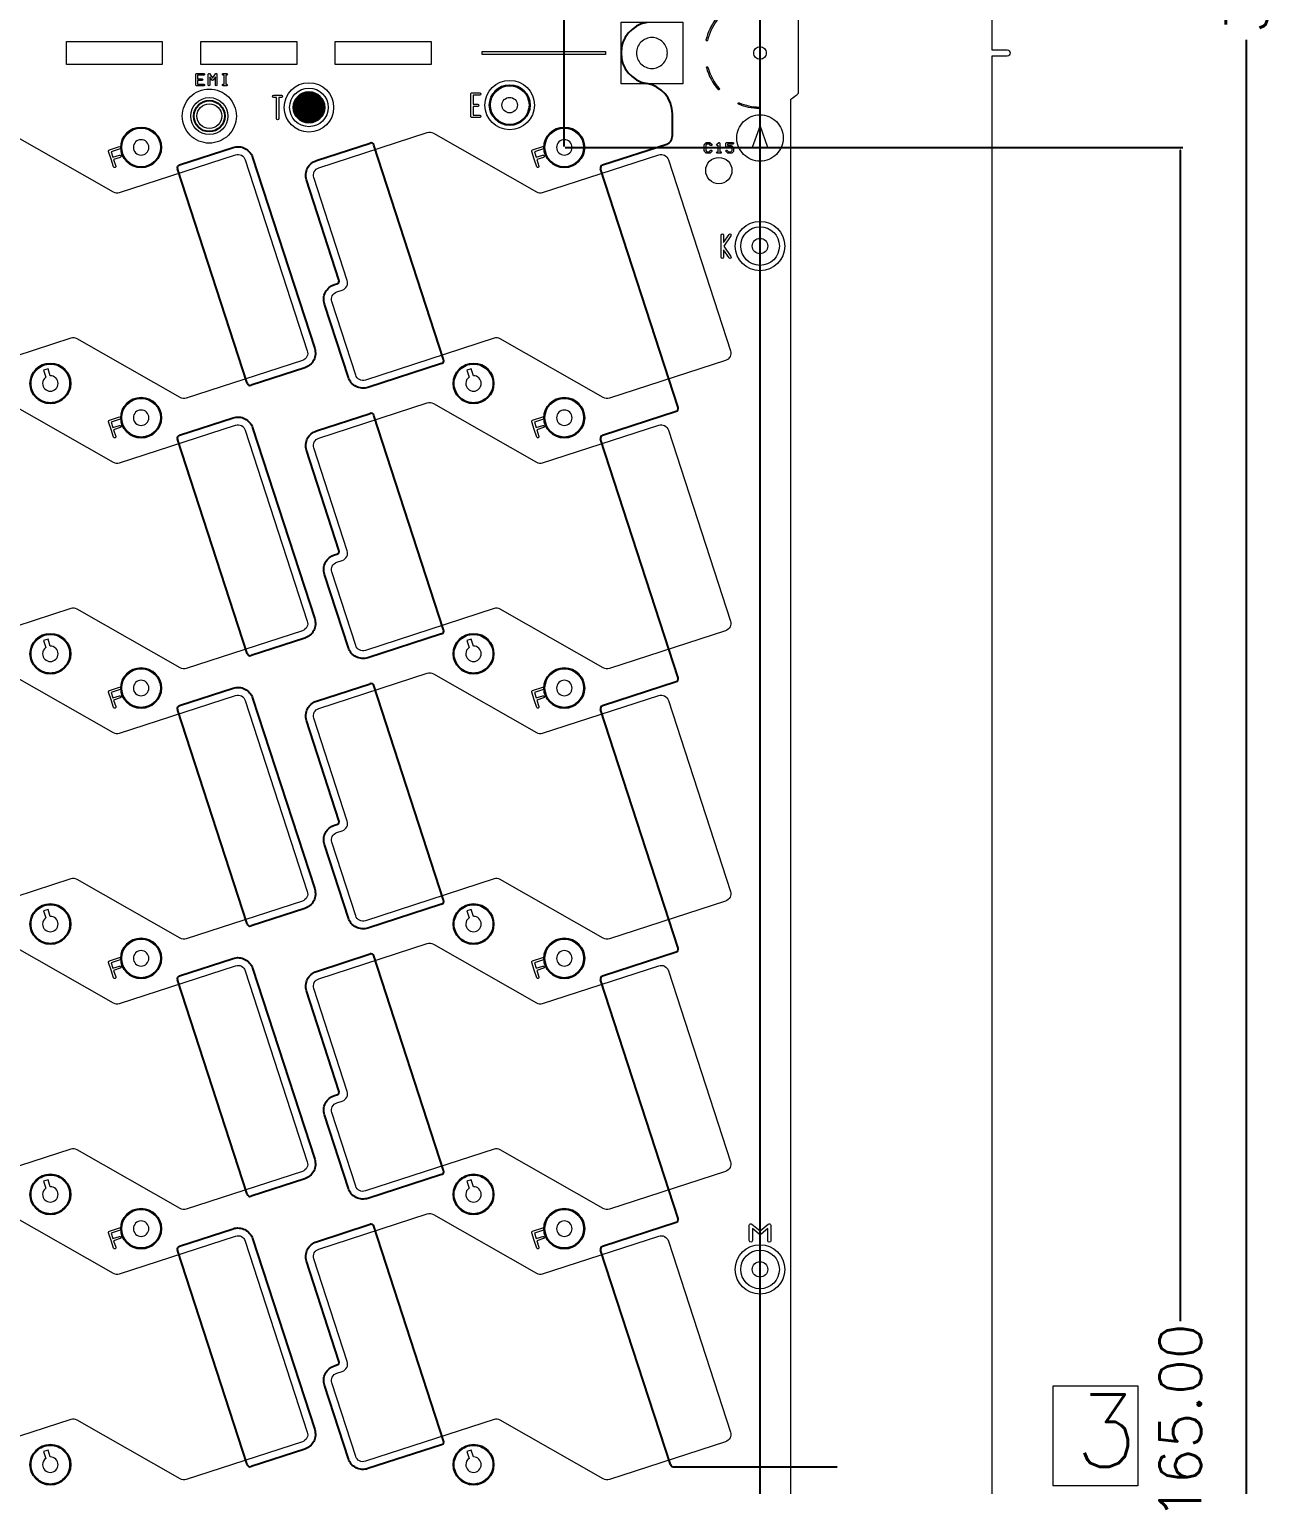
# Model space of a CAD drawing. Extents: x 2864 to 3941, y 2420 to 3182.
# Drawn here: x 3256.7 to 3337.3, y 2769.9 to 2864.1 of the extents above; entities that cross this region are included whole.
import ezdxf

# ---------------------------------------------------------------- set-up
doc = ezdxf.new("R2010")
doc.units = 0
doc.layers.get('0').update_dxf_attribs({"lineweight": 0})
doc.layers.get('Defpoints').update_dxf_attribs({"lineweight": 0})
for name, color, linetype in [('emia-t', 4, 'Continuous'), ('emia-t-dxf', 4, 'Continuous'), ('尺寸线', 3, 'Continuous')]:
    doc.layers.add(name, color=color, linetype=linetype)
doc.layers.add('備註', color=1, linetype='Continuous', lineweight=0)
doc.styles.get("Standard").update_dxf_attribs({"font": 'simplex.shx', "height": 2.7})
doc.dimstyles.get("Standard").update_dxf_attribs({"dimtxt": 6, "dimasz": 0.18, "dimexe": 0.18, "dimexo": 0.0625, "dimgap": 0.09, "dimtad": 0, "dimzin": 0, "dimdsep": 46, "dimtxsty": 'Standard', "dimcen": 0.09, "dimadec": 0, "dimazin": 0, "dimtfac": 1, "dimtdec": 4, "dimtofl": 0, "dimtmove": 0, "dimatfit": 3, "dimfxl": 0, "dimtolj": 1, "dimtzin": 0, "dimarcsym": 0})

# ---------------------------------------------------------------- blocks, each defined once
blk = doc.blocks.new('PAD_R1')
at = {"layer": 'emia-t', "const_width": 0.5}
blk.add_lwpolyline([(0.25, 0, 1), (-0.25, 0, 1)], format="xyb", close=True, dxfattribs=at)
blk = doc.blocks.new('*D5')
at = {"layer": 'Defpoints', "color": 0, "linetype": 'Continuous'}
for p in [(3291.338, 2872.667), (3072.138, 2856.456), (3291.338, 2856.456)]:
    blk.add_point(p, dxfattribs=at)
at = {"layer": '尺寸线', "color": 0, "linetype": 'Continuous', "lineweight": -2}
for p, q in [((3072.138, 2856.518), (3072.138, 2872.847)), ((3072.318, 2872.667), (3175.22, 2872.667)), ((3291.158, 2872.667), (3188.257, 2872.667)), ((3291.338, 2856.518), (3291.338, 2872.847))]:
    blk.add_line(p, q, dxfattribs=at)
at = {"layer": '尺寸线', "color": 0, "linetype": 'Continuous'}
for points in [[(3072.318, 2872.697), (3072.318, 2872.637), (3072.138, 2872.667)], [(3291.158, 2872.637), (3291.158, 2872.697), (3291.338, 2872.667)]]:
    blk.add_solid(points, dxfattribs=at)
at = {"layer": '尺寸线', "color": 0, "linetype": 'Continuous', "insert": (3181.738, 2872.667), "char_height": 2.7, "attachment_point": 5, "rotation": 360}
blk.add_mtext('\\A1;219.20', dxfattribs=at)
blk = doc.blocks.new('*D6')
at = {"layer": 'Defpoints', "color": 0, "linetype": 'Continuous'}
for p in [(3291.338, 2856.456), (3291.338, 2691.456), (3331.216, 2691.456)]:
    blk.add_point(p, dxfattribs=at)
at = {"layer": '尺寸线', "color": 0, "linetype": 'Continuous', "lineweight": -2}
for p, q in [((3291.401, 2856.456), (3331.396, 2856.456)), ((3331.216, 2856.276), (3331.216, 2780.474)), ((3331.216, 2691.636), (3331.216, 2767.437)), ((3291.401, 2691.456), (3331.396, 2691.456))]:
    blk.add_line(p, q, dxfattribs=at)
at = {"layer": '尺寸线', "color": 0, "linetype": 'Continuous'}
for points in [[(3331.246, 2856.276), (3331.186, 2856.276), (3331.216, 2856.456)], [(3331.186, 2691.636), (3331.246, 2691.636), (3331.216, 2691.456)]]:
    blk.add_solid(points, dxfattribs=at)
at = {"layer": '尺寸线', "color": 0, "linetype": 'Continuous', "insert": (3331.216, 2773.956), "char_height": 2.7, "attachment_point": 5, "rotation": 90}
blk.add_mtext('\\A1;165.00', dxfattribs=at)
blk = doc.blocks.new('*D7')
at = {"layer": 'Defpoints', "color": 0, "linetype": 'Continuous'}
for p in [(3291.338, 3048.956), (3335.51, 3048.956), (3291.338, 2691.456)]:
    blk.add_point(p, dxfattribs=at)
at = {"layer": '尺寸线', "color": 0, "linetype": 'Continuous', "lineweight": -2}
for p, q in [((3291.401, 3048.956), (3335.69, 3048.956)), ((3335.51, 3048.776), (3335.51, 2876.982)), ((3335.51, 2691.636), (3335.51, 2863.43)), ((3291.401, 2691.456), (3335.69, 2691.456))]:
    blk.add_line(p, q, dxfattribs=at)
at = {"layer": '尺寸线', "color": 0, "linetype": 'Continuous'}
for points in [[(3335.54, 3048.776), (3335.48, 3048.776), (3335.51, 3048.956)], [(3335.48, 2691.636), (3335.54, 2691.636), (3335.51, 2691.456)]]:
    blk.add_solid(points, dxfattribs=at)
at = {"layer": '尺寸线', "color": 0, "linetype": 'Continuous', "insert": (3335.51, 2870.206), "char_height": 2.7, "attachment_point": 5, "rotation": 90}
blk.add_mtext('\\A1;357.50', dxfattribs=at)

msp = doc.modelspace()

# ---------------------------------------------------------------- linework, layer by layer
for p, q in [((3269.367, 2860.447), (3269.251, 2860.447)), ((3304.011, 2857.866), (3303.511, 2856.452)), ((3304.511, 2856.452), (3304.011, 2857.866)), ((3303.511, 2856.452), (3304.511, 2856.452))]:
    msp.add_line(p, q)
at = {"linetype": 'Continuous'}
for points in [[(3319.011, 3065.569), (3319.011, 2862.769), (3320.011, 2862.769, -1), (3320.011, 2862.369), (3319.011, 2862.369), (3319.011, 2667.069), (3317.061, 2667.069), (3317.061, 2658.069), (3319.011, 2658.069), (3319.011, 2642.769), (3320.011, 2642.769, -1), (3320.011, 2642.369), (3319.011, 2642.369), (3319.011, 2621.069), (3306.011, 2621.069)], [(3306.011, 2766.319), (3306.011, 2859.575, 0.044688), (3306.511, 2859.978), (3306.511, 2865.159, 0.044688), (3306.011, 2865.562), (3306.011, 2958.819), (3306.011, 3049.575, 0.044688)], [(3301.133, 2864.731, -1), (3301.213, 2864.671, 0.102768), (3300.607, 2863.383, -1), (3300.51, 2863.406)], [(3300.538, 2861.62, -1), (3300.635, 2861.647, 0.112739), (3301.37, 2860.272, -1), (3301.294, 2860.207)], [(3268.285, 2860.497), (3268.285, 2861.192, -0.742416), (3268.377, 2861.22), (3268.567, 2860.934)], [(3268.385, 2861.027), (3268.385, 2860.497, -1), (3268.285, 2860.497)], [(3268.749, 2861.027), (3268.609, 2860.817, -0.535214), (3268.525, 2860.817), (3268.385, 2861.027)], [(3268.567, 2860.934), (3268.757, 2861.22, -0.742402), (3268.849, 2861.192), (3268.849, 2860.497, -1), (3268.749, 2860.497), (3268.749, 2861.027)], [(3269.251, 2860.447, -1), (3269.251, 2860.547), (3269.317, 2860.547), (3269.317, 2861.142), (3269.251, 2861.142, -1), (3269.251, 2861.242), (3269.367, 2861.242), (3269.483, 2861.242, -1), (3269.483, 2861.142), (3269.417, 2861.142), (3269.417, 2860.547), (3269.483, 2860.547, -1), (3269.483, 2860.447), (3269.367, 2860.447)], [(3301.3, 2856.601), (3301.286, 2856.587, -1), (3301.216, 2856.658)], [(3301.35, 2856.076), (3301.251, 2856.076, -1), (3301.251, 2856.176), (3301.3, 2856.176), (3301.3, 2856.601)], [(3301.216, 2856.658), (3301.315, 2856.757, -0.669786), (3301.4, 2856.722), (3301.4, 2856.176), (3301.45, 2856.176, -1), (3301.45, 2856.076), (3301.35, 2856.076)], [(3301.497, 2849.343), (3301.497, 2850.784, -1), (3301.647, 2850.784), (3301.647, 2850.304)], [(3301.647, 2850.304), (3302.007, 2850.826, -1), (3302.131, 2850.741), (3301.663, 2850.063), (3302.131, 2849.386, -1), (3302.007, 2849.301), (3301.647, 2849.823)], [(3301.647, 2849.823), (3301.647, 2849.343, -1), (3301.497, 2849.343)], [(3303.318, 2785.681), (3303.318, 2786.675, -0.63678), (3303.482, 2786.751), (3304.014, 2786.308), (3304.545, 2786.751, -0.63678), (3304.71, 2786.675), (3304.71, 2785.681, -1), (3304.51, 2785.681), (3304.51, 2786.461)], [(3303.518, 2786.461), (3303.518, 2785.681, -1), (3303.318, 2785.681)], [(3304.51, 2786.461), (3304.078, 2786.101, -0.362064), (3303.95, 2786.101), (3303.518, 2786.461)]]:
    msp.add_lwpolyline(points, format="xyb", dxfattribs=at)
for points in [[(3295.011, 2860.569), (3295.011, 2864.569), (3299.011, 2864.569), (3299.011, 2860.569)], [(3259.111, 2861.819), (3259.111, 2863.319), (3265.311, 2863.319), (3265.311, 2861.819)], [(3267.811, 2861.819), (3267.811, 2863.319), (3274.011, 2863.319), (3274.011, 2861.819)], [(3276.511, 2861.819), (3276.511, 2863.319), (3282.711, 2863.319), (3282.711, 2861.819)], [(3286.011, 2862.469), (3286.011, 2862.669), (3294.011, 2862.669), (3294.011, 2862.469)]]:
    msp.add_lwpolyline(points, close=True, dxfattribs=at)
for points in [[(3296.011, 2862.569, 0.414216), (3297.011, 2861.569, 0.414216), (3298.011, 2862.569, 0.414216), (3297.011, 2863.569, 0.414216)], [(3303.611, 2862.569, -0.414218), (3304.011, 2862.969, -0.414218), (3304.411, 2862.569, -0.414218), (3304.011, 2862.169, -0.414218)], [(3267.485, 2860.497), (3267.485, 2860.844), (3267.485, 2861.192, -0.414253), (3267.535, 2861.242), (3267.999, 2861.242, -1), (3267.999, 2861.142), (3267.585, 2861.142), (3267.585, 2860.894), (3267.883, 2860.894, -1), (3267.883, 2860.794), (3267.585, 2860.794), (3267.585, 2860.547), (3267.999, 2860.547, -1), (3267.999, 2860.447), (3267.535, 2860.447, -0.414253)], [(3266.604, 2858.483, -0.414215), (3268.354, 2860.233, -0.414215), (3270.104, 2858.483, -0.414215), (3268.354, 2856.733, -0.414215)], [(3272.524, 2859.688, -1), (3272.524, 2859.838), (3272.773, 2859.838), (3273.021, 2859.838, -1), (3273.021, 2859.688), (3272.848, 2859.688), (3272.848, 2858.322, -1), (3272.698, 2858.322), (3272.698, 2859.688)], [(3274.303, 2859.048, -0.414217), (3274.803, 2859.548, -0.414217), (3275.303, 2859.048, -0.414217), (3274.803, 2858.548, -0.414217)], [(3285.289, 2858.47), (3285.289, 2859.19), (3285.289, 2859.91, -0.414241), (3285.364, 2859.985), (3285.861, 2859.985, -1), (3285.861, 2859.835), (3285.439, 2859.835), (3285.439, 2859.265), (3285.736, 2859.265, -1), (3285.736, 2859.115), (3285.439, 2859.115), (3285.439, 2858.545), (3285.861, 2858.545, -1), (3285.861, 2858.395), (3285.364, 2858.395, -0.414241)], [(3287.303, 2859.196, -0.414217), (3287.803, 2859.696, -0.414217), (3288.303, 2859.196, -0.414217), (3287.803, 2858.696, -0.414217)], [(3302.511, 2857.069, -0.414215), (3304.011, 2858.569, -0.414215), (3305.511, 2857.069, -0.414215), (3304.011, 2855.569, -0.414215)], [(3302.62, 2859.248, -1), (3302.659, 2859.341, 0.095675), (3303.958, 2859.069, -1), (3303.956, 2858.969, -0.095675)], [(3247.723, 2854.506, -0.41422), (3248.044, 2855.136), (3255.065, 2857.417, -0.211093), (3255.467, 2857.376), (3262.133, 2853.577, 0.211093), (3262.535, 2853.535), (3270.052, 2855.978, -0.41422), (3270.682, 2855.657), (3274.699, 2843.293, -0.414215), (3274.378, 2842.663), (3266.862, 2840.221, -0.211093), (3266.46, 2840.262), (3259.793, 2844.061, 0.211091), (3259.391, 2844.102), (3251.062, 2841.396, -0.414218), (3250.432, 2841.717), (3248.887, 2846.472, -0.414217), (3249.208, 2847.102), (3249.565, 2847.218, 0.414216), (3249.886, 2847.848)], [(3263.438, 2856.456, 0.414217), (3263.938, 2855.956, 0.414217), (3264.438, 2856.456, 0.414217), (3263.938, 2856.956, 0.414217)], [(3275.123, 2854.506, -0.41422), (3275.444, 2855.136), (3282.465, 2857.417, -0.211093), (3282.867, 2857.376), (3289.533, 2853.577, 0.211093), (3289.935, 2853.535), (3297.452, 2855.978, -0.41422), (3298.082, 2855.657), (3302.099, 2843.293, -0.414215), (3301.778, 2842.663), (3294.262, 2840.221, -0.211093), (3293.86, 2840.262), (3287.193, 2844.061, 0.211091), (3286.791, 2844.102), (3278.462, 2841.396, -0.414218), (3277.832, 2841.717), (3276.287, 2846.472, -0.414217), (3276.608, 2847.102), (3276.965, 2847.218, 0.414216), (3277.286, 2847.848)], [(3290.838, 2856.456, 0.414217), (3291.338, 2855.956, 0.414217), (3291.838, 2856.456, 0.414217), (3291.338, 2856.956, 0.414217)], [(3300.402, 2856.225), (3300.402, 2856.622, -0.200121), (3300.417, 2856.658), (3300.516, 2856.757, -0.200121), (3300.551, 2856.772), (3300.75, 2856.772, -0.200121), (3300.785, 2856.757), (3300.884, 2856.658, -1), (3300.814, 2856.587), (3300.729, 2856.672), (3300.572, 2856.672), (3300.502, 2856.602), (3300.502, 2856.246), (3300.572, 2856.176), (3300.729, 2856.176), (3300.814, 2856.26, -1), (3300.884, 2856.19), (3300.785, 2856.091, -0.200121), (3300.75, 2856.076), (3300.551, 2856.076, -0.200121), (3300.516, 2856.091), (3300.417, 2856.19, -0.200121)], [(3301.802, 2856.523), (3301.802, 2856.722, -0.414253), (3301.852, 2856.772), (3302.249, 2856.772, -1), (3302.249, 2856.672), (3301.902, 2856.672), (3301.902, 2856.573), (3302.15, 2856.573, -0.200121), (3302.185, 2856.558), (3302.284, 2856.459, -0.200121), (3302.299, 2856.424), (3302.299, 2856.225, -0.200121), (3302.284, 2856.19), (3302.185, 2856.091, -0.200121), (3302.15, 2856.076), (3301.951, 2856.076, -0.200121), (3301.916, 2856.091), (3301.816, 2856.19, -1), (3301.887, 2856.26), (3301.972, 2856.176), (3302.129, 2856.176), (3302.199, 2856.246), (3302.199, 2856.403), (3302.129, 2856.473), (3301.852, 2856.473, -0.414253)], [(3261.833, 2856.197, -0.414237), (3261.881, 2856.292), (3262.543, 2856.507, -1), (3262.589, 2856.364), (3261.999, 2856.172), (3262.114, 2855.819), (3262.539, 2855.957, -1), (3262.585, 2855.814), (3262.16, 2855.676), (3262.298, 2855.252, -1), (3262.156, 2855.205), (3261.995, 2855.701), (3261.994, 2855.701)], [(3289.233, 2856.197, -0.414237), (3289.281, 2856.292), (3289.943, 2856.507, -1), (3289.989, 2856.364), (3289.399, 2856.172), (3289.514, 2855.819), (3289.939, 2855.957, -1), (3289.985, 2855.814), (3289.56, 2855.676), (3289.698, 2855.252, -1), (3289.556, 2855.205), (3289.395, 2855.701), (3289.394, 2855.701)], [(3300.495, 2854.959, -0.414215), (3301.345, 2855.809, -0.414215), (3302.195, 2854.959, -0.414215), (3301.345, 2854.109, -0.414215)], [(3303.511, 2850.069, -0.414217), (3304.011, 2850.569, -0.414217), (3304.511, 2850.069, -0.414217), (3304.011, 2849.569, -0.414217)], [(3256.811, 2841.176, -0.414215), (3258.061, 2842.426, -0.414215), (3259.311, 2841.176, -0.414215), (3258.061, 2839.926, -0.414215)], [(3257.561, 2841.176, 0.414217), (3258.061, 2840.676, 0.414217), (3258.561, 2841.176, 0.414217), (3258.061, 2841.676, 0.002897), (3258.056, 2841.676), (3257.91, 2842.127), (3257.624, 2842.034), (3257.771, 2841.584, 0.242589)], [(3284.211, 2841.176, -0.414215), (3285.461, 2842.426, -0.414215), (3286.711, 2841.176, -0.414215), (3285.461, 2839.926, -0.414215)], [(3284.961, 2841.176, 0.414217), (3285.461, 2840.676, 0.414217), (3285.961, 2841.176, 0.414217), (3285.461, 2841.676, 0.002897), (3285.456, 2841.676), (3285.31, 2842.127), (3285.024, 2842.034), (3285.171, 2841.584, 0.242589)], [(3247.723, 2837.006, -0.41422), (3248.044, 2837.636), (3255.065, 2839.917, -0.211093), (3255.467, 2839.876), (3262.133, 2836.077, 0.211093), (3262.535, 2836.035), (3270.052, 2838.478, -0.41422), (3270.682, 2838.157), (3274.699, 2825.793, -0.414215), (3274.378, 2825.163), (3266.862, 2822.721, -0.211093), (3266.46, 2822.762), (3259.793, 2826.561, 0.211091), (3259.391, 2826.602), (3251.062, 2823.896, -0.414218), (3250.432, 2824.217), (3248.887, 2828.972, -0.414217), (3249.208, 2829.602), (3249.565, 2829.718, 0.414216), (3249.886, 2830.348)], [(3275.123, 2837.006, -0.41422), (3275.444, 2837.636), (3282.465, 2839.917, -0.211093), (3282.867, 2839.876), (3289.533, 2836.077, 0.211093), (3289.935, 2836.035), (3297.452, 2838.478, -0.41422), (3298.082, 2838.157), (3302.099, 2825.793, -0.414215), (3301.778, 2825.163), (3294.262, 2822.721, -0.211093), (3293.86, 2822.762), (3287.193, 2826.561, 0.211091), (3286.791, 2826.602), (3278.462, 2823.896, -0.414218), (3277.832, 2824.217), (3276.287, 2828.972, -0.414217), (3276.608, 2829.602), (3276.965, 2829.718, 0.414216), (3277.286, 2830.348)], [(3261.833, 2838.697, -0.414237), (3261.881, 2838.792), (3262.543, 2839.007, -1), (3262.589, 2838.864), (3261.999, 2838.672), (3262.114, 2838.319), (3262.539, 2838.457, -1), (3262.585, 2838.314), (3262.16, 2838.176), (3262.298, 2837.752, -1), (3262.156, 2837.705), (3261.995, 2838.201), (3261.994, 2838.201)], [(3263.438, 2838.956, 0.414217), (3263.938, 2838.456, 0.414217), (3264.438, 2838.956, 0.414217), (3263.938, 2839.456, 0.414217)], [(3289.233, 2838.697, -0.414237), (3289.281, 2838.792), (3289.943, 2839.007, -1), (3289.989, 2838.864), (3289.399, 2838.672), (3289.514, 2838.319), (3289.939, 2838.457, -1), (3289.985, 2838.314), (3289.56, 2838.176), (3289.698, 2837.752, -1), (3289.556, 2837.705), (3289.395, 2838.201), (3289.394, 2838.201)], [(3290.838, 2838.956, 0.414217), (3291.338, 2838.456, 0.414217), (3291.838, 2838.956, 0.414217), (3291.338, 2839.456, 0.414217)], [(3256.811, 2823.676, -0.414215), (3258.061, 2824.926, -0.414215), (3259.311, 2823.676, -0.414215), (3258.061, 2822.426, -0.414215)], [(3257.561, 2823.676, 0.414217), (3258.061, 2823.176, 0.414217), (3258.561, 2823.676, 0.414217), (3258.061, 2824.176, 0.002897), (3258.056, 2824.176), (3257.91, 2824.627), (3257.624, 2824.534), (3257.771, 2824.084, 0.242589)], [(3284.211, 2823.676, -0.414215), (3285.461, 2824.926, -0.414215), (3286.711, 2823.676, -0.414215), (3285.461, 2822.426, -0.414215)], [(3284.961, 2823.676, 0.414217), (3285.461, 2823.176, 0.414217), (3285.961, 2823.676, 0.414217), (3285.461, 2824.176, 0.002897), (3285.456, 2824.176), (3285.31, 2824.627), (3285.024, 2824.534), (3285.171, 2824.084, 0.242589)], [(3247.723, 2819.506, -0.41422), (3248.044, 2820.136), (3255.065, 2822.417, -0.211093), (3255.467, 2822.376), (3262.133, 2818.577, 0.211093), (3262.535, 2818.535), (3270.052, 2820.978, -0.41422), (3270.682, 2820.657), (3274.699, 2808.293, -0.414215), (3274.378, 2807.663), (3266.862, 2805.221, -0.211093), (3266.46, 2805.262), (3259.793, 2809.061, 0.211091), (3259.391, 2809.102), (3251.062, 2806.396, -0.414218), (3250.432, 2806.717), (3248.887, 2811.472, -0.414217), (3249.208, 2812.102), (3249.565, 2812.218, 0.414216), (3249.886, 2812.848)], [(3263.438, 2821.456, 0.414217), (3263.938, 2820.956, 0.414217), (3264.438, 2821.456, 0.414217), (3263.938, 2821.956, 0.414217)], [(3275.123, 2819.506, -0.41422), (3275.444, 2820.136), (3282.465, 2822.417, -0.211093), (3282.867, 2822.376), (3289.533, 2818.577, 0.211093), (3289.935, 2818.535), (3297.452, 2820.978, -0.41422), (3298.082, 2820.657), (3302.099, 2808.293, -0.414215), (3301.778, 2807.663), (3294.262, 2805.221, -0.211093), (3293.86, 2805.262), (3287.193, 2809.061, 0.211091), (3286.791, 2809.102), (3278.462, 2806.396, -0.414218), (3277.832, 2806.717), (3276.287, 2811.472, -0.414217), (3276.608, 2812.102), (3276.965, 2812.218, 0.414216), (3277.286, 2812.848)], [(3290.838, 2821.456, 0.414217), (3291.338, 2820.956, 0.414217), (3291.838, 2821.456, 0.414217), (3291.338, 2821.956, 0.414217)], [(3261.833, 2821.197, -0.414237), (3261.881, 2821.292), (3262.543, 2821.507, -1), (3262.589, 2821.364), (3261.999, 2821.172), (3262.114, 2820.819), (3262.539, 2820.957, -1), (3262.585, 2820.814), (3262.16, 2820.676), (3262.298, 2820.252, -1), (3262.156, 2820.205), (3261.995, 2820.701), (3261.994, 2820.701)], [(3289.233, 2821.197, -0.414237), (3289.281, 2821.292), (3289.943, 2821.507, -1), (3289.989, 2821.364), (3289.399, 2821.172), (3289.514, 2820.819), (3289.939, 2820.957, -1), (3289.985, 2820.814), (3289.56, 2820.676), (3289.698, 2820.252, -1), (3289.556, 2820.205), (3289.395, 2820.701), (3289.394, 2820.701)], [(3256.811, 2806.176, -0.414215), (3258.061, 2807.426, -0.414215), (3259.311, 2806.176, -0.414215), (3258.061, 2804.926, -0.414215)], [(3257.561, 2806.176, 0.414217), (3258.061, 2805.676, 0.414217), (3258.561, 2806.176, 0.414217), (3258.061, 2806.676, 0.002897), (3258.056, 2806.676), (3257.91, 2807.127), (3257.624, 2807.034), (3257.771, 2806.584, 0.242589)], [(3284.211, 2806.176, -0.414215), (3285.461, 2807.426, -0.414215), (3286.711, 2806.176, -0.414215), (3285.461, 2804.926, -0.414215)], [(3284.961, 2806.176, 0.414217), (3285.461, 2805.676, 0.414217), (3285.961, 2806.176, 0.414217), (3285.461, 2806.676, 0.002897), (3285.456, 2806.676), (3285.31, 2807.127), (3285.024, 2807.034), (3285.171, 2806.584, 0.242589)], [(3247.723, 2802.006, -0.41422), (3248.044, 2802.636), (3255.065, 2804.917, -0.211093), (3255.467, 2804.876), (3262.133, 2801.077, 0.211093), (3262.535, 2801.035), (3270.052, 2803.478, -0.41422), (3270.682, 2803.157), (3274.699, 2790.793, -0.414215), (3274.378, 2790.163), (3266.862, 2787.721, -0.211093), (3266.46, 2787.762), (3259.793, 2791.561, 0.211091), (3259.391, 2791.602), (3251.062, 2788.896, -0.414218), (3250.432, 2789.217), (3248.887, 2793.972, -0.414217), (3249.208, 2794.602), (3249.565, 2794.718, 0.414216), (3249.886, 2795.348)], [(3275.123, 2802.006, -0.41422), (3275.444, 2802.636), (3282.465, 2804.917, -0.211093), (3282.867, 2804.876), (3289.533, 2801.077, 0.211093), (3289.935, 2801.035), (3297.452, 2803.478, -0.41422), (3298.082, 2803.157), (3302.099, 2790.793, -0.414215), (3301.778, 2790.163), (3294.262, 2787.721, -0.211093), (3293.86, 2787.762), (3287.193, 2791.561, 0.211091), (3286.791, 2791.602), (3278.462, 2788.896, -0.414218), (3277.832, 2789.217), (3276.287, 2793.972, -0.414217), (3276.608, 2794.602), (3276.965, 2794.718, 0.414216), (3277.286, 2795.348)], [(3261.833, 2803.697, -0.414237), (3261.881, 2803.792), (3262.543, 2804.007, -1), (3262.589, 2803.864), (3261.999, 2803.672), (3262.114, 2803.319), (3262.539, 2803.457, -1), (3262.585, 2803.314), (3262.16, 2803.176), (3262.298, 2802.752, -1), (3262.156, 2802.705), (3261.995, 2803.201), (3261.994, 2803.201)], [(3263.438, 2803.956, 0.414217), (3263.938, 2803.456, 0.414217), (3264.438, 2803.956, 0.414217), (3263.938, 2804.456, 0.414217)], [(3289.233, 2803.697, -0.414237), (3289.281, 2803.792), (3289.943, 2804.007, -1), (3289.989, 2803.864), (3289.399, 2803.672), (3289.514, 2803.319), (3289.939, 2803.457, -1), (3289.985, 2803.314), (3289.56, 2803.176), (3289.698, 2802.752, -1), (3289.556, 2802.705), (3289.395, 2803.201), (3289.394, 2803.201)], [(3290.838, 2803.956, 0.414217), (3291.338, 2803.456, 0.414217), (3291.838, 2803.956, 0.414217), (3291.338, 2804.456, 0.414217)], [(3256.811, 2788.676, -0.414215), (3258.061, 2789.926, -0.414215), (3259.311, 2788.676, -0.414215), (3258.061, 2787.426, -0.414215)], [(3284.211, 2788.676, -0.414215), (3285.461, 2789.926, -0.414215), (3286.711, 2788.676, -0.414215), (3285.461, 2787.426, -0.414215)], [(3257.561, 2788.676, 0.414217), (3258.061, 2788.176, 0.414217), (3258.561, 2788.676, 0.414217), (3258.061, 2789.176, 0.002897), (3258.056, 2789.176), (3257.91, 2789.627), (3257.624, 2789.534), (3257.771, 2789.084, 0.242589)], [(3284.961, 2788.676, 0.414217), (3285.461, 2788.176, 0.414217), (3285.961, 2788.676, 0.414217), (3285.461, 2789.176, 0.002897), (3285.456, 2789.176), (3285.31, 2789.627), (3285.024, 2789.534), (3285.171, 2789.084, 0.242589)], [(3247.723, 2784.506, -0.41422), (3248.044, 2785.136), (3255.065, 2787.417, -0.211093), (3255.467, 2787.376), (3262.133, 2783.577, 0.211093), (3262.535, 2783.535), (3270.052, 2785.978, -0.41422), (3270.682, 2785.657), (3274.699, 2773.293, -0.414215), (3274.378, 2772.663), (3266.862, 2770.221, -0.211093), (3266.46, 2770.262), (3259.793, 2774.061, 0.211091), (3259.391, 2774.102), (3251.062, 2771.396, -0.414218), (3250.432, 2771.717), (3248.887, 2776.472, -0.414217), (3249.208, 2777.102), (3249.565, 2777.218, 0.414216), (3249.886, 2777.848)], [(3263.438, 2786.456, 0.414217), (3263.938, 2785.956, 0.414217), (3264.438, 2786.456, 0.414217), (3263.938, 2786.956, 0.414217)], [(3275.123, 2784.506, -0.41422), (3275.444, 2785.136), (3282.465, 2787.417, -0.211093), (3282.867, 2787.376), (3289.533, 2783.577, 0.211093), (3289.935, 2783.535), (3297.452, 2785.978, -0.41422), (3298.082, 2785.657), (3302.099, 2773.293, -0.414215), (3301.778, 2772.663), (3294.262, 2770.221, -0.211093), (3293.86, 2770.262), (3287.193, 2774.061, 0.211091), (3286.791, 2774.102), (3278.462, 2771.396, -0.414218), (3277.832, 2771.717), (3276.287, 2776.472, -0.414217), (3276.608, 2777.102), (3276.965, 2777.218, 0.414216), (3277.286, 2777.848)], [(3290.838, 2786.456, 0.414217), (3291.338, 2785.956, 0.414217), (3291.838, 2786.456, 0.414217), (3291.338, 2786.956, 0.414217)], [(3261.833, 2786.197, -0.414237), (3261.881, 2786.292), (3262.543, 2786.507, -1), (3262.589, 2786.364), (3261.999, 2786.172), (3262.114, 2785.819), (3262.539, 2785.957, -1), (3262.585, 2785.814), (3262.16, 2785.676), (3262.298, 2785.252, -1), (3262.156, 2785.205), (3261.995, 2785.701), (3261.994, 2785.701)], [(3289.233, 2786.197, -0.414237), (3289.281, 2786.292), (3289.943, 2786.507, -1), (3289.989, 2786.364), (3289.399, 2786.172), (3289.514, 2785.819), (3289.939, 2785.957, -1), (3289.985, 2785.814), (3289.56, 2785.676), (3289.698, 2785.252, -1), (3289.556, 2785.205), (3289.395, 2785.701), (3289.394, 2785.701)], [(3303.511, 2783.819, -0.414217), (3304.011, 2784.319, -0.414217), (3304.511, 2783.819, -0.414217), (3304.011, 2783.319, -0.414217)], [(3256.811, 2771.176, -0.414215), (3258.061, 2772.426, -0.414215), (3259.311, 2771.176, -0.414215), (3258.061, 2769.926, -0.414215)], [(3257.561, 2771.176, 0.414217), (3258.061, 2770.676, 0.414217), (3258.561, 2771.176, 0.414217), (3258.061, 2771.676, 0.002897), (3258.056, 2771.676), (3257.91, 2772.127), (3257.624, 2772.034), (3257.771, 2771.584, 0.242589)], [(3284.211, 2771.176, -0.414215), (3285.461, 2772.426, -0.414215), (3286.711, 2771.176, -0.414215), (3285.461, 2769.926, -0.414215)], [(3284.961, 2771.176, 0.414217), (3285.461, 2770.676, 0.414217), (3285.961, 2771.176, 0.414217), (3285.461, 2771.676, 0.002897), (3285.456, 2771.676), (3285.31, 2772.127), (3285.024, 2772.034), (3285.171, 2771.584, 0.242589)]]:
    msp.add_lwpolyline(points, format="xyb", close=True, dxfattribs=at)
for centre, radius in [((3274.803, 2859.048), 1.6), ((3287.803, 2859.196), 1.6), ((3287.803, 2859.196), 1.25), ((3268.354, 2858.483), 1.2), ((3274.803, 2859.048), 1.25), ((3268.354, 2858.483), 0.8), ((3263.938, 2856.456), 1.25), ((3291.338, 2856.456), 1.25), ((3304.011, 2850.069), 1.6), ((3304.011, 2850.069), 1.25), ((3263.938, 2838.956), 1.25), ((3291.338, 2838.956), 1.25), ((3263.938, 2821.456), 1.25), ((3291.338, 2821.456), 1.25), ((3263.938, 2803.956), 1.25), ((3291.338, 2803.956), 1.25), ((3263.938, 2786.456), 1.25), ((3291.338, 2786.456), 1.25), ((3304.011, 2783.819), 1.6), ((3304.011, 2783.819), 1.25)]:
    msp.add_circle(centre, radius)
for start, end in [(143.08025, 166.55012), (195.2771, 221.0059)]:
    msp.add_arc((3304.011, 2862.569), 3.6, start, end)
at = {"layer": 'emia-t-dxf'}
for p, q in [((3298.332, 2858.628), (3298.332, 2857.153)), ((3275.29, 2855.611), (3278.761, 2856.739)), ((3283.525, 2842.725), (3279.013, 2856.611)), ((3293.821, 2855.324), (3297.987, 2856.677)), ((3270.804, 2841.186), (3266.292, 2855.072)), ((3298.712, 2839.623), (3293.692, 2855.072)), ((3275.29, 2838.111), (3278.761, 2839.239)), ((3283.525, 2825.225), (3279.013, 2839.111)), ((3293.821, 2837.824), (3298.583, 2839.371)), ((3270.804, 2823.686), (3266.292, 2837.572)), ((3298.712, 2822.123), (3293.692, 2837.572)), ((3275.29, 2820.611), (3278.761, 2821.739)), ((3293.821, 2820.324), (3298.583, 2821.871)), ((3283.525, 2807.725), (3279.013, 2821.611)), ((3270.804, 2806.186), (3266.292, 2820.072)), ((3298.712, 2804.623), (3293.692, 2820.072)), ((3275.29, 2803.111), (3278.761, 2804.239)), ((3283.525, 2790.225), (3279.013, 2804.111)), ((3293.821, 2802.824), (3298.583, 2804.371)), ((3270.804, 2788.686), (3266.292, 2802.572)), ((3298.712, 2787.123), (3293.692, 2802.572)), ((3293.821, 2785.324), (3298.583, 2786.871)), ((3275.29, 2785.611), (3278.761, 2786.739)), ((3283.525, 2772.725), (3279.013, 2786.611)), ((3270.804, 2771.186), (3266.292, 2785.072)), ((3298.204, 2771.186), (3293.692, 2785.072)), ((3298.394, 2771.048), (3309.011, 2771.048))]:
    msp.add_line(p, q, dxfattribs=at)
at = {"layer": 'emia-t-dxf', "linetype": 'Continuous'}
msp.add_lwpolyline([(3054.011, 2661.569), (3304.011, 2661.569), (3304.011, 3066.569), (3054.011, 3066.569)], close=True, dxfattribs=at)
for points in [[(3266.421, 2855.324), (3269.897, 2856.453, -0.414215), (3271.157, 2855.811), (3275.175, 2843.447, -0.414216), (3274.532, 2842.187), (3271.056, 2841.058)], [(3276.749, 2847.884), (3274.648, 2854.351, -0.414215), (3275.29, 2855.611)], [(3283.396, 2842.473), (3278.616, 2840.92, -0.414215), (3277.356, 2841.562), (3275.811, 2846.318, -0.414214), (3276.453, 2847.578), (3276.621, 2847.632)], [(3266.421, 2837.824), (3269.897, 2838.953, -0.414215), (3271.157, 2838.311), (3275.175, 2825.947, -0.414216), (3274.532, 2824.687), (3271.056, 2823.558)], [(3276.749, 2830.384), (3274.648, 2836.851, -0.414215), (3275.29, 2838.111)], [(3283.396, 2824.973), (3278.616, 2823.42, -0.414215), (3277.356, 2824.062), (3275.811, 2828.818, -0.414214), (3276.453, 2830.078), (3276.621, 2830.132)], [(3266.421, 2820.324), (3269.897, 2821.453, -0.414215), (3271.157, 2820.811), (3275.175, 2808.447, -0.414216), (3274.532, 2807.187), (3271.056, 2806.058)], [(3276.749, 2812.884), (3274.648, 2819.351, -0.414215), (3275.29, 2820.611)], [(3283.396, 2807.473), (3278.616, 2805.92, -0.414215), (3277.356, 2806.562), (3275.811, 2811.318, -0.414214), (3276.453, 2812.578), (3276.621, 2812.632)], [(3266.421, 2802.824), (3269.897, 2803.953, -0.414215), (3271.157, 2803.311), (3275.175, 2790.947, -0.414216), (3274.532, 2789.687), (3271.056, 2788.558)], [(3276.749, 2795.384), (3274.648, 2801.851, -0.414215), (3275.29, 2803.111)], [(3283.396, 2789.973), (3278.616, 2788.42, -0.414215), (3277.356, 2789.062), (3275.811, 2793.818, -0.414214), (3276.453, 2795.078), (3276.621, 2795.132)], [(3266.421, 2785.324), (3269.897, 2786.453, -0.414215), (3271.157, 2785.811), (3275.175, 2773.447, -0.414216), (3274.532, 2772.187), (3271.056, 2771.058)], [(3276.749, 2777.884), (3274.648, 2784.351, -0.414215), (3275.29, 2785.611)], [(3283.396, 2772.473), (3278.616, 2770.92, -0.414215), (3277.356, 2771.562), (3275.811, 2776.318, -0.414214), (3276.453, 2777.578), (3276.621, 2777.632)]]:
    msp.add_lwpolyline(points, format="xyb", dxfattribs=at)
at = {"layer": 'emia-t-dxf'}
for centre, radius in [((3287.803, 2859.196), 1.3), ((3268.354, 2858.483), 1), ((3274.803, 2859.048), 1), ((3263.938, 2856.456), 1.3), ((3291.338, 2856.456), 1.3), ((3258.061, 2841.176), 1.3), ((3285.461, 2841.176), 1.3), ((3263.938, 2838.956), 1.3), ((3291.338, 2838.956), 1.3), ((3258.061, 2823.676), 1.3), ((3285.461, 2823.676), 1.3), ((3263.938, 2821.456), 1.3), ((3291.338, 2821.456), 1.3), ((3258.061, 2806.176), 1.3), ((3285.461, 2806.176), 1.3), ((3263.938, 2803.956), 1.3), ((3291.338, 2803.956), 1.3), ((3258.061, 2788.676), 1.3), ((3285.461, 2788.676), 1.3), ((3263.938, 2786.456), 1.3), ((3291.338, 2786.456), 1.3), ((3258.061, 2771.176), 1.3), ((3285.461, 2771.176), 1.3)]:
    msp.add_circle(centre, radius, dxfattribs=at)
for centre, radius, start, end in [((3297.011, 2862.569), 2, 99.76581, 260.2461), ((3296.334, 2858.628), 1.999, 359.99814, 80.24255), ((3278.823, 2856.549), 0.2, 17.99976, 108.00044), ((3297.832, 2857.153), 0.5, 288.00017, 0.00027), ((3266.482, 2855.133), 0.2, 107.99976, 198.00044), ((3293.882, 2855.133), 0.2, 107.99976, 198.00044), ((3276.559, 2847.822), 0.2, 287.99976, 18.00044), ((3283.334, 2842.664), 0.2, 288.00044, 17.99976), ((3270.994, 2841.248), 0.2, 198.00044, 287.99976), ((3298.521, 2839.561), 0.2, 288.00044, 17.99976), ((3278.823, 2839.049), 0.2, 17.99976, 108.00044), ((3266.482, 2837.633), 0.2, 107.99976, 198.00044), ((3293.882, 2837.633), 0.2, 107.99976, 198.00044), ((3276.559, 2830.322), 0.2, 287.99976, 18.00044), ((3283.334, 2825.164), 0.2, 288.00044, 17.99976), ((3270.994, 2823.748), 0.2, 198.00044, 287.99976), ((3278.823, 2821.549), 0.2, 17.99976, 108.00044), ((3298.521, 2822.061), 0.2, 288.00044, 17.99976), ((3266.482, 2820.133), 0.2, 107.99976, 198.00044), ((3293.882, 2820.133), 0.2, 107.99976, 198.00044), ((3276.559, 2812.822), 0.2, 287.99976, 18.00044), ((3283.334, 2807.664), 0.2, 288.00044, 17.99976), ((3270.994, 2806.248), 0.2, 198.00044, 287.99976), ((3278.823, 2804.049), 0.2, 17.99976, 108.00044), ((3298.521, 2804.561), 0.2, 288.00044, 17.99976), ((3266.482, 2802.633), 0.2, 107.99976, 198.00044), ((3293.882, 2802.633), 0.2, 107.99976, 198.00044), ((3276.559, 2795.322), 0.2, 287.99976, 18.00044), ((3283.334, 2790.164), 0.2, 288.00044, 17.99976), ((3270.994, 2788.748), 0.2, 198.00044, 287.99976), ((3298.521, 2787.061), 0.2, 288.00044, 17.99976), ((3278.823, 2786.549), 0.2, 17.99976, 108.00044), ((3266.482, 2785.133), 0.2, 107.99976, 198.00044), ((3293.882, 2785.133), 0.2, 107.99976, 198.00044), ((3276.559, 2777.822), 0.2, 287.99976, 18.00044), ((3283.334, 2772.664), 0.2, 288.00044, 17.99976), ((3270.994, 2771.248), 0.2, 198.00044, 287.99976), ((3298.394, 2771.248), 0.2, 198.00016, 269.99983)]:
    msp.add_arc(centre, radius, start, end, dxfattribs=at)
at = {"layer": '備註', "linetype": 'Continuous'}
msp.add_lwpolyline([(3322.981, 2776.284), (3328.475, 2776.284), (3328.475, 2769.819), (3322.981, 2769.819)], close=True, dxfattribs=at)

# ---------------------------------------------------------------- block references
at = {"layer": 'emia-t-dxf', "xscale": 2, "yscale": 2}
msp.add_blockref('PAD_R1', (3274.803, 2859.048), dxfattribs=at)

# ---------------------------------------------------------------- texts
at = {"layer": '備註', "linetype": 'Continuous', "insert": (3324.415, 2775.729), "char_height": 4.68, "width": 8.0449, "attachment_point": 1}
msp.add_mtext('3', dxfattribs=at)

# ---------------------------------------------------------------- dimensions: what is measured, and where the dimension line sits
at = {"layer": '尺寸线', "linetype": 'Continuous'}
for p1, p2, distance, picture, middle in [((3291.338, 2691.456), (3291.338, 3048.956), -44.172, '*D7', (3335.51, 2870.206)), ((3072.138, 2856.456), (3291.338, 2856.456), 16.212, '*D5', (3181.738, 2872.667)), ((3291.338, 2856.456), (3291.338, 2691.456), 39.878, '*D6', (3331.216, 2773.956))]:
    dim = msp.add_aligned_dim(p1=p1, p2=p2, distance=distance, dimstyle='Standard', dxfattribs=at)
    dim.commit()
    dim.dimension.update_dxf_attribs({"geometry": picture, "text_midpoint": middle})

doc.saveas('drawing.dxf')
